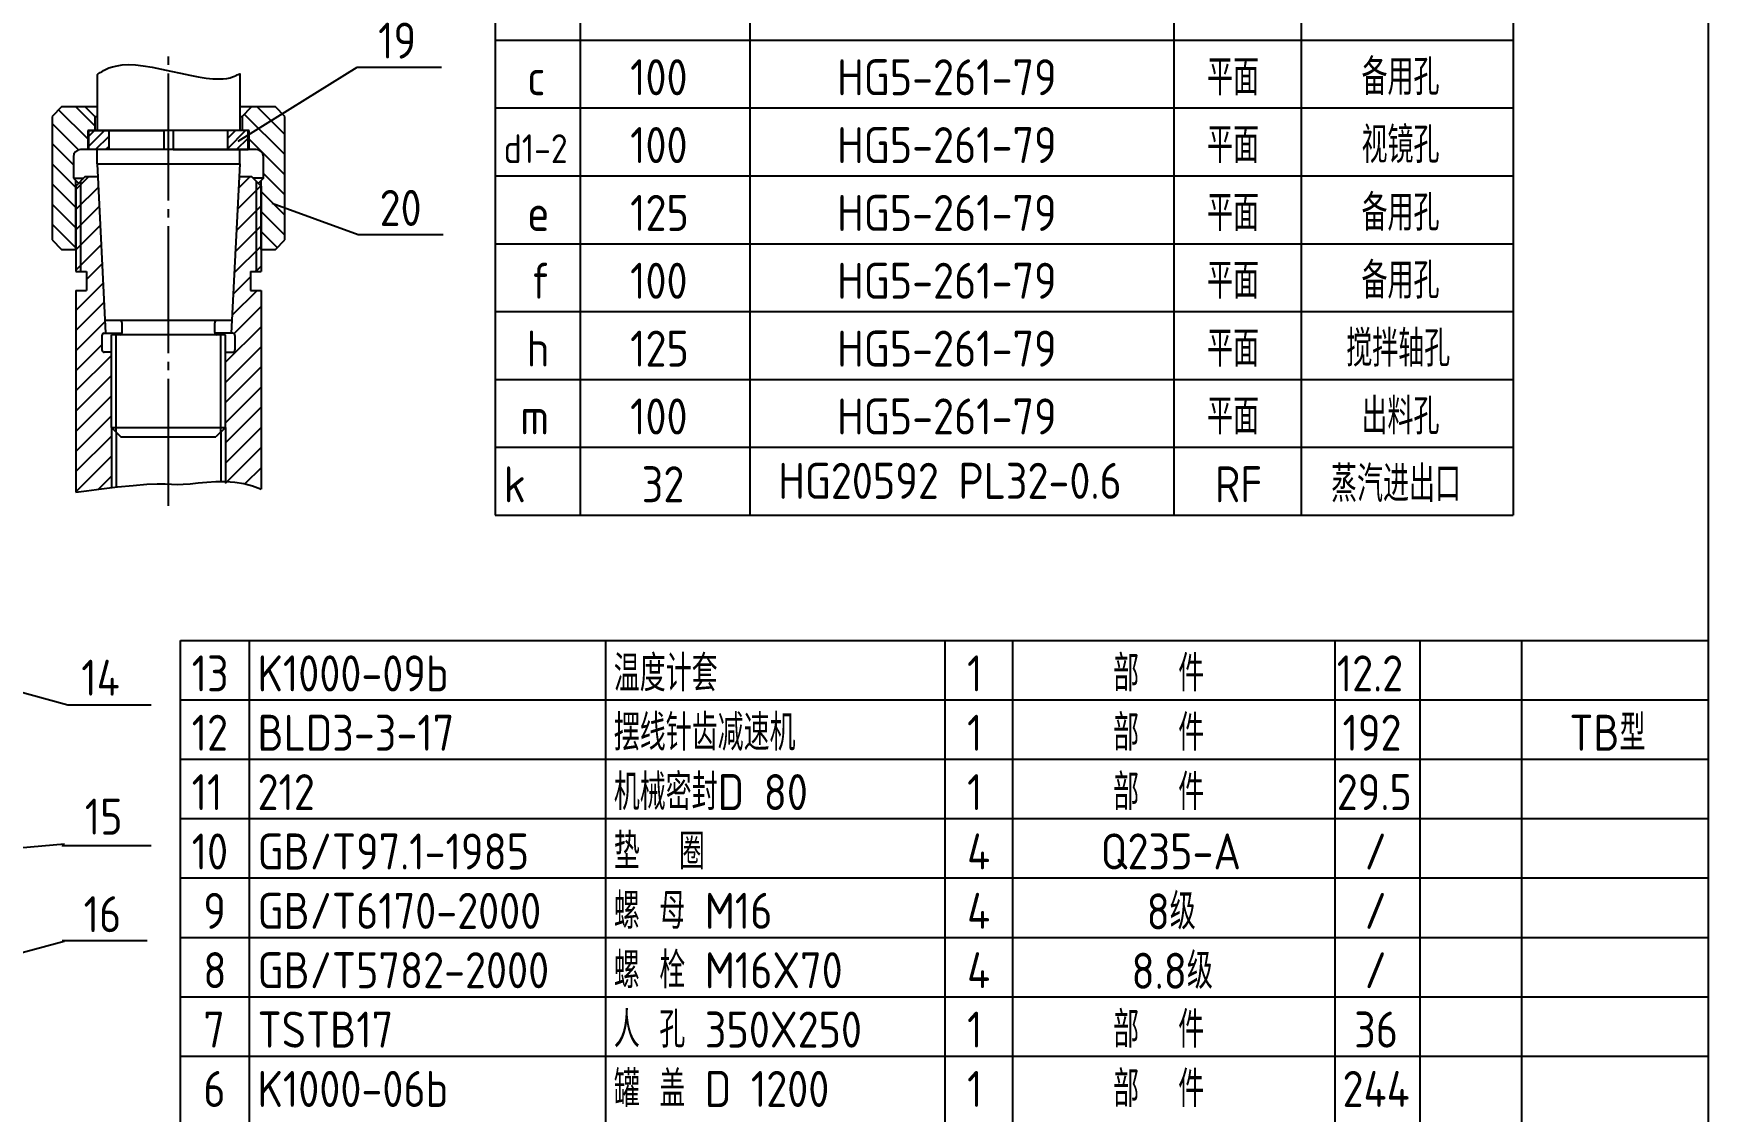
# Model space of a CAD drawing. Extents: x 26 to 65864, y -126 to 468.
# Drawn here: x 238.7 to 437.9, y -10.5 to 116.5 of the extents above; entities that cross this region are included whole.
import ezdxf

# ---------------------------------------------------------------- set-up
doc = ezdxf.new("R2010")
doc.units = 0
doc.linetypes.add('DASHDOT', pattern=[18, 15, -1, 1, -1])
doc.linetypes.add('DASHED', pattern=[4, 3, -1])
doc.layers.get('0').update_dxf_attribs({"linetype": 'DASHDOT'})
for name, color, linetype in [('1', 7, 'CONTINUOUS'), ('2', 134, 'CONTINUOUS'), ('3', 7, 'CONTINUOUS'), ('4', 2, 'DASHED')]:
    doc.layers.add(name, color=color, linetype=linetype)
doc.styles.get("Standard").update_dxf_attribs({"font": 'gbenor.shx', "bigfont": 'gbcbig.shx'})

msp = doc.modelspace()

# ---------------------------------------------------------------- linework, layer by layer
for p, q in [((254.53, 60.85), (254.53, 114.49)), ((243.61, 91.1), (243.61, 99.22)), ((265.45, 91.1), (265.45, 99.22))]:
    msp.add_line(p, q)
at = {"layer": '1'}
for p, q in [((293.05, 143.77), (293.05, 59.77)), ((413.05, 143.77), (413.05, 59.77)), ((246.13, 111.72), (246.13, 105.1)), ((262.93, 111.82), (262.93, 105.1)), ((241.93, 107.9), (240.81, 106.78)), ((246.13, 107.9), (241.93, 107.9)), ((245.85, 106.78), (244.73, 107.9)), ((267.13, 107.9), (262.93, 107.9)), ((263.21, 106.78), (264.33, 107.9)), ((268.25, 106.78), (267.13, 107.9)), ((240.81, 106.78), (240.81, 92.22)), ((245.85, 106.78), (245.85, 105.1)), ((245.85, 106.78), (246.13, 106.78)), ((262.93, 106.78), (263.21, 106.78)), ((263.21, 106.78), (263.21, 105.1)), ((268.25, 92.22), (268.25, 106.78)), ((264.05, 105.1), (245.01, 105.1)), ((245.01, 105.1), (245.01, 102.86)), ((245.15, 102.86), (245.15, 105.1)), ((245.15, 105.1), (253.97, 105.1)), ((247.53, 102.86), (247.53, 105.1)), ((263.91, 105.1), (252.46, 105.1)), ((261.53, 102.86), (261.53, 105.1)), ((263.91, 102.86), (263.91, 105.1)), ((264.05, 102.86), (264.05, 105.1)), ((243.33, 102.02), (243.33, 99.5, 6.28)), ((264.89, 102.86), (244.17, 102.86, 6.28)), ((253.97, 102.86), (245.15, 102.86)), ((246.13, 101.18), (246.13, 102.86)), ((255.09, 102.86), (263.91, 102.86)), ((262.93, 101.18), (262.93, 102.86)), ((265.73, 99.5), (265.73, 102.02)), ((244.73, 99.69), (243.61, 98.57)), ((244.73, 99.69), (246.27, 99.69)), ((246.13, 101.18), (262.93, 101.18)), ((246.13, 101.18), (247.13, 81.21)), ((262.93, 101.18), (261.93, 81.21)), ((262.79, 99.69), (264.33, 99.69)), ((265.45, 98.57), (264.33, 99.69)), ((243.33, 99.5), (244.54, 99.5)), ((243.33, 99.5), (243.94, 98.9)), ((243.61, 98.57), (243.61, 88.49)), ((265.73, 99.5), (264.52, 99.5)), ((265.73, 99.5), (265.13, 98.9)), ((265.45, 98.57), (265.45, 88.49)), ((240.81, 92.22), (241.93, 91.1)), ((267.13, 91.1), (268.25, 92.22)), ((241.93, 91.1), (243.61, 91.1)), ((265.45, 91.1), (267.13, 91.1)), ((243.61, 88.49), (244.87, 88.49)), ((244.87, 88.49), (244.87, 86.25)), ((264.19, 88.49), (264.19, 86.25)), ((264.19, 88.49), (265.45, 88.49)), ((243.61, 86.25), (244.87, 86.25)), ((243.61, 86.25), (243.61, 62.45)), ((264.19, 86.25), (265.45, 86.25)), ((265.45, 86.25), (265.45, 62.82)), ((262.01, 82.7), (247.06, 82.7, 6.28)), ((249.07, 81.3), (249.07, 82.42)), ((259.99, 81.3), (259.99, 82.42, 6.28)), ((246.69, 80.93), (246.69, 79.25, 6.28)), ((246.97, 81.21), (249.07, 81.21)), ((247.81, 70.1), (247.81, 81.02)), ((261.25, 81.02), (247.81, 81.02, 6.28)), ((262.09, 81.21), (259.99, 81.21)), ((261.25, 70.1), (261.25, 81.02)), ((262.37, 80.93), (262.37, 79.25)), ((247.81, 78.97), (246.97, 78.97)), ((261.25, 78.97), (262.09, 78.97, 6.28)), ((247.81, 70.1), (248.93, 68.98)), ((247.81, 70.1), (261.25, 70.1)), ((261.25, 70.1), (260.13, 68.98)), ((248.37, 69.54), (248.37, 63.06)), ((248.93, 68.98), (260.13, 68.98)), ((260.69, 69.54), (260.69, 63.73)), ((293.05, 59.77), (413.05, 59.77))]:
    msp.add_line(p, q, dxfattribs=at)
for centre, radius, start, end in [((244.17, 102.02), 0.84, 90, 180), ((264.89, 102.02), 0.84, 0, 90), ((248.79, 82.42), 0.28, 0, 90), ((260.27, 82.42), 0.28, 90, 180), ((246.97, 80.93), 0.28, 90, 180), ((248.79, 81.3), 0.28, 270, 360), ((260.27, 81.3), 0.28, 180, 270), ((262.09, 80.93), 0.28, 0, 90), ((246.97, 79.25), 0.28, 180, 270), ((262.09, 79.25), 0.28, 270, 360)]:
    msp.add_arc(centre, radius, start, end, dxfattribs=at)
at = {"layer": '2'}
for p, q in [((436.02, 457.87), (436.02, -116.13)), ((255.97, -116), (255.97, 44.97)), ((264.03, 44.97), (264.03, -60.03)), ((306.03, 44.97), (306.03, -60.03)), ((346.03, 44.97), (346.03, -60.03)), ((354.03, 44.97), (354.03, -60.03)), ((392.03, 44.97), (392.03, -60.03)), ((414.03, 44.97), (414.03, -60.03))]:
    msp.add_line(p, q, dxfattribs=at)
at = {"layer": '3'}
for p, q in [((303.05, 143.77), (303.05, 59.77)), ((323.05, 143.77), (323.05, 59.77)), ((373.05, 143.77), (373.05, 59.77)), ((388.05, 143.77), (388.05, 59.77)), ((293.05, 115.77), (413.05, 115.77)), ((246.13, 111.72), (246.13, 111.72)), ((246.13, 111.72), (246.14, 111.72)), ((246.14, 111.72), (246.16, 111.73)), ((246.16, 111.73), (246.2, 111.76)), ((246.2, 111.76), (246.26, 111.8)), ((246.26, 111.8), (246.36, 111.86)), ((246.36, 111.86), (246.49, 111.94)), ((246.49, 111.94), (246.66, 112.05)), ((246.66, 112.05), (246.89, 112.18)), ((246.89, 112.18), (247.17, 112.34)), ((247.17, 112.34), (247.52, 112.49)), ((247.52, 112.49), (247.95, 112.64)), ((247.95, 112.64), (248.47, 112.76)), ((248.47, 112.76), (249.08, 112.85)), ((249.08, 112.85), (249.8, 112.88)), ((249.8, 112.88), (250.63, 112.85)), ((250.63, 112.85), (251.57, 112.74)), ((251.57, 112.74), (252.61, 112.57)), ((252.61, 112.57), (253.71, 112.36)), ((253.71, 112.36), (254.83, 112.12)), ((254.83, 112.12), (255.95, 111.88)), ((255.95, 111.88), (257.04, 111.65)), ((257.04, 111.65), (258.05, 111.45)), ((262.33, 111.53), (262.51, 111.61)), ((262.51, 111.61), (262.65, 111.68)), ((262.65, 111.68), (262.75, 111.73)), ((262.73, 103.87), (276.79, 112.59)), ((262.75, 111.73), (262.83, 111.77)), ((262.83, 111.77), (262.88, 111.79)), ((262.88, 111.79), (262.91, 111.81)), ((262.91, 111.81), (262.93, 111.82)), ((262.93, 111.81), (262.93, 111.82)), ((276.79, 112.59), (286.71, 112.59)), ((258.05, 111.45), (258.96, 111.3)), ((258.96, 111.3), (259.75, 111.22)), ((259.75, 111.22), (260.42, 111.19)), ((260.42, 111.19), (260.97, 111.21)), ((260.97, 111.21), (261.43, 111.26)), ((261.43, 111.26), (261.8, 111.34)), ((261.8, 111.34), (262.09, 111.43)), ((262.09, 111.43), (262.33, 111.53)), ((245.85, 105.66), (243.61, 107.9)), ((268.25, 104.64), (264.99, 107.9)), ((293.05, 107.77), (413.05, 107.77)), ((243.93, 102.83), (240.81, 105.95)), ((245.01, 104.12), (241.58, 107.55)), ((268.25, 102.27), (263.47, 107.04)), ((245.15, 104.45), (245.81, 105.1)), ((245.15, 103.26), (246.99, 105.1)), ((245.94, 102.86), (247.53, 104.45)), ((261.53, 104.2), (262.44, 105.1)), ((261.53, 103.01), (263.63, 105.1)), ((262.57, 102.86), (263.91, 104.2)), ((268.25, 99.89), (264.05, 104.09)), ((243.33, 101.05), (240.81, 103.57)), ((247.13, 102.86), (247.53, 103.26)), ((263.76, 102.86), (263.91, 103.01)), ((243.61, 98.4), (240.81, 101.2)), ((245.15, 99.69), (243.61, 98.16)), ((262.79, 98.33), (264.16, 99.69)), ((268.25, 97.52), (265.73, 100.04)), ((293.05, 99.77), (413.05, 99.77)), ((243.61, 96.02), (240.81, 98.82)), ((246.27, 98.44), (243.61, 95.78)), ((244.17, 99.13), (244.17, 88.49)), ((262.66, 95.82), (265.45, 98.61)), ((264.89, 99.13), (264.89, 88.49)), ((268.25, 95.14), (265.45, 97.94)), ((243.61, 93.64), (240.81, 96.44)), ((246.38, 96.17), (243.61, 93.4)), ((262.54, 93.32), (265.45, 96.24)), ((266.76, 96.56), (276.9, 92.86)), ((243.61, 91.27), (240.81, 94.07)), ((246.5, 93.91), (243.61, 91.03)), ((262.41, 90.82), (265.45, 93.86)), ((268.25, 92.76), (265.45, 95.56)), ((267.33, 91.3), (265.45, 93.19)), ((276.9, 92.86), (286.93, 92.86)), ((293.05, 91.77), (413.05, 91.77)), ((246.61, 91.65), (243.61, 88.65)), ((262.29, 88.32), (265.45, 91.48)), ((244.87, 87.54), (246.72, 89.39)), ((262.16, 85.82), (264.19, 87.85)), ((264.84, 88.49), (265.45, 89.11)), ((264.84, 88.49), (264.89, 88.55)), ((243.61, 83.9), (246.83, 87.12)), ((262.04, 83.32), (264.97, 86.25)), ((243.61, 81.52), (246.95, 84.86)), ((262.26, 81.16), (265.45, 84.36)), ((293.05, 83.77), (413.05, 83.77)), ((243.61, 79.15), (247.06, 82.6)), ((261.25, 77.78), (265.45, 81.98)), ((243.61, 76.77), (246.69, 79.85)), ((248.37, 69.54), (248.37, 81.02)), ((260.69, 69.54), (260.69, 81.02)), ((243.61, 74.4), (247.81, 78.6)), ((261.25, 75.41), (265.45, 79.61)), ((243.61, 72.02), (247.81, 76.22)), ((261.25, 73.03), (265.45, 77.23)), ((293.05, 75.77), (413.05, 75.77)), ((243.61, 69.64), (247.81, 73.84)), ((261.25, 70.65), (265.45, 74.85)), ((261.25, 68.28), (265.45, 72.48)), ((243.61, 67.27), (247.81, 71.47)), ((247.81, 70.1), (247.81, 62.99)), ((261.25, 65.9), (265.45, 70.1)), ((261.25, 70.1), (261.25, 63.53)), ((243.61, 64.89), (247.81, 69.09)), ((293.05, 67.77), (413.05, 67.77)), ((243.61, 62.52), (247.81, 66.72)), ((261.25, 63.53), (265.45, 67.73)), ((247.81, 64.34), (246.28, 62.81)), ((265.45, 65.35), (263.55, 63.45)), ((243.61, 62.45), (244.86, 62.62)), ((244.86, 62.62), (246.64, 62.85)), ((246.64, 62.85), (248.54, 63.08)), ((248.54, 63.08), (250.37, 63.27)), ((250.37, 63.27), (251.97, 63.4)), ((251.97, 63.4), (253.21, 63.46)), ((253.21, 63.46), (254.15, 63.45)), ((254.15, 63.45), (254.9, 63.42)), ((254.9, 63.42), (255.57, 63.39)), ((255.57, 63.39), (256.27, 63.4)), ((256.27, 63.4), (257.1, 63.46)), ((257.1, 63.46), (258.03, 63.56)), ((258.03, 63.56), (259.06, 63.65)), ((259.06, 63.65), (260.13, 63.72)), ((260.13, 63.72), (261.24, 63.73)), ((261.24, 63.73), (262.34, 63.65)), ((262.34, 63.65), (263.42, 63.48)), ((263.42, 63.48), (264.44, 63.21)), ((264.44, 63.21), (265.38, 62.86)), ((265.38, 62.86), (265.45, 62.82)), ((194.89, 50.63), (242.66, 37.37)), ((255.97, 44.97), (436.03, 44.97)), ((402.03, 44.97), (402.03, -53.03)), ((255.97, 37.97), (436.03, 37.97)), ((242.66, 37.37), (252.49, 37.37)), ((255.97, 30.97), (436.03, 30.97)), ((255.97, 23.97), (436.03, 23.97)), ((196.28, 16.98), (242.26, 20.99)), ((241.95, 20.81), (252.5, 20.81)), ((256.03, 16.97), (436.03, 16.97)), ((256.03, 9.97), (436.03, 9.97)), ((171.49, -9.54), (242.25, 9.52)), ((242.02, 9.58), (252.04, 9.58)), ((256.03, 2.97), (436.03, 2.97)), ((256.03, -4.03), (436.03, -4.03))]:
    msp.add_line(p, q, dxfattribs=at)
at = {"layer": '4'}
for p, q in [((253.97, 105.1), (253.97, 102.86)), ((255.09, 105.1), (255.09, 102.86))]:
    msp.add_line(p, q, dxfattribs=at)

# ---------------------------------------------------------------- texts
at = {"layer": '3', "width": 65536, "attachment_point": 7}
for s, insert, char_height in [('19', (279.25, 113.59), 4.25), ('平面', (376.96, 109.27), 4.25), ('备用孔', (395.17, 109.27), 4.25), ('c', (296.82, 109.27), 4.25), ('100', (308.95, 109.27), 4.25), ('HG5-261-79', (333.35, 109.27), 4.25), ('平面', (376.96, 101.27), 4.25), ('视镜孔', (395.17, 101.27), 4.25), ('d1-2', (294.05, 101.27), 3.4), ('100', (308.95, 101.27), 4.25), ('HG5-261-79', (333.35, 101.27), 4.25), ('20', (279.42, 93.86), 4.25), ('备用孔', (395.17, 93.27), 4.25), ('e', (296.82, 93.27), 4.25), ('125', (308.95, 93.27), 4.25), ('HG5-261-79', (333.35, 93.27), 4.25), ('平面', (376.96, 93.27), 4.25), ('备用孔', (395.17, 85.27), 4.25), ('f', (297.23, 85.27), 4.25), ('100', (308.95, 85.27), 4.25), ('HG5-261-79', (333.35, 85.27), 4.25), ('平面', (376.96, 85.27), 4.25), ('搅拌轴孔', (393.37, 77.27), 4.25), ('h', (296.75, 77.27), 4.25), ('125', (308.95, 77.27), 4.25), ('HG5-261-79', (333.35, 77.27), 4.25), ('平面', (376.96, 77.27), 4.25), ('出料孔', (395.17, 69.27), 4.25), ('m', (296, 69.27), 4.25), ('100', (308.95, 69.27), 4.25), ('HG5-261-79', (333.35, 69.27), 4.25), ('平面', (376.96, 69.27), 4.25), ('HG20592 PL32-0.6', (326.41, 61.68), 4.25), ('蒸汽进出口', (391.58, 61.27), 4.25), ('k', (294.05, 61.27), 4.25), ('32', (310.32, 61.27), 4.25), ('RF', (377.88, 61.27), 4.25), ('14', (244.26, 38.46), 4.25), ('13', (257.27, 38.97), 4.25), ('K1000-09b', (265.03, 38.97), 4.25), ('温度计套', (307.03, 38.97), 4.25), ('1', (348.67, 38.97), 4.25), ('部  件', (365.89, 38.97), 4.25), ('12.2', (392.25, 38.97), 4.25), ('12', (257.27, 31.97), 4.25), ('BLD3-3-17', (265.03, 31.97), 4.25), ('摆线针齿减速机', (307.03, 31.97), 4.25), ('1', (348.67, 31.97), 4.25), ('部  件', (365.89, 31.97), 4.25), ('192', (392.93, 31.97), 4.25), ('TB型', (419.65, 31.97), 4.25), ('11', (257.27, 24.97), 4.25), ('212', (265.03, 24.97), 4.25), ('机械密封D 80', (307.03, 24.97), 4.25), ('1', (348.67, 24.97), 4.25), ('部  件', (365.89, 24.97), 4.25), ('29.5', (392.25, 24.97), 4.25), ('15', (244.67, 22.08), 4.25), ('10', (257.27, 17.97), 4.25), ('GB/T97.1-1985', (265.03, 17.97), 4.25), ('垫  圈', (307.03, 17.97), 4.25), ('4', (348.67, 17.97), 4.25), ('Q235-A', (364.42, 17.97), 4.25), ('/', (395.53, 17.97), 4.25), ('16', (244.53, 10.58), 4.25), ('9', (258.64, 10.97), 4.25), ('GB/T6170-2000', (265.03, 10.97), 4.25), ('螺 母 M16', (307.03, 10.97), 4.25), ('4', (348.67, 10.97), 4.25), ('8级', (369.83, 10.89), 4.25), ('/', (395.53, 10.97), 4.25), ('8', (258.64, 3.97), 4.25), ('GB/T5782-2000', (265.03, 3.97), 4.25), ('螺 栓 M16X70', (307.03, 3.97), 4.25), ('4', (348.67, 3.97), 4.25), ('8.8级', (368.05, 3.89), 4.25), ('/', (395.53, 3.97), 4.25), ('7', (258.64, -3.03), 4.25), ('TSTB17', (265.03, -3.03), 4.25), ('人 孔 350X250', (307.03, -3.03), 4.25), ('1', (348.67, -3.03), 4.25), ('部  件', (365.89, -3.03), 4.25), ('36', (394.3, -3.03), 4.25), ('6', (258.64, -10.03), 4.25), ('K1000-06b', (265.03, -10.03), 4.25), ('罐 盖 D 1200', (307.03, -10.03), 4.25), ('1', (348.67, -10.03), 4.25), ('部  件', (365.89, -10.03), 4.25), ('244', (392.93, -10.03), 4.25)]:
    msp.add_mtext(s, dxfattribs=dict(at, insert=insert, char_height=char_height))

doc.saveas('drawing.dxf')
